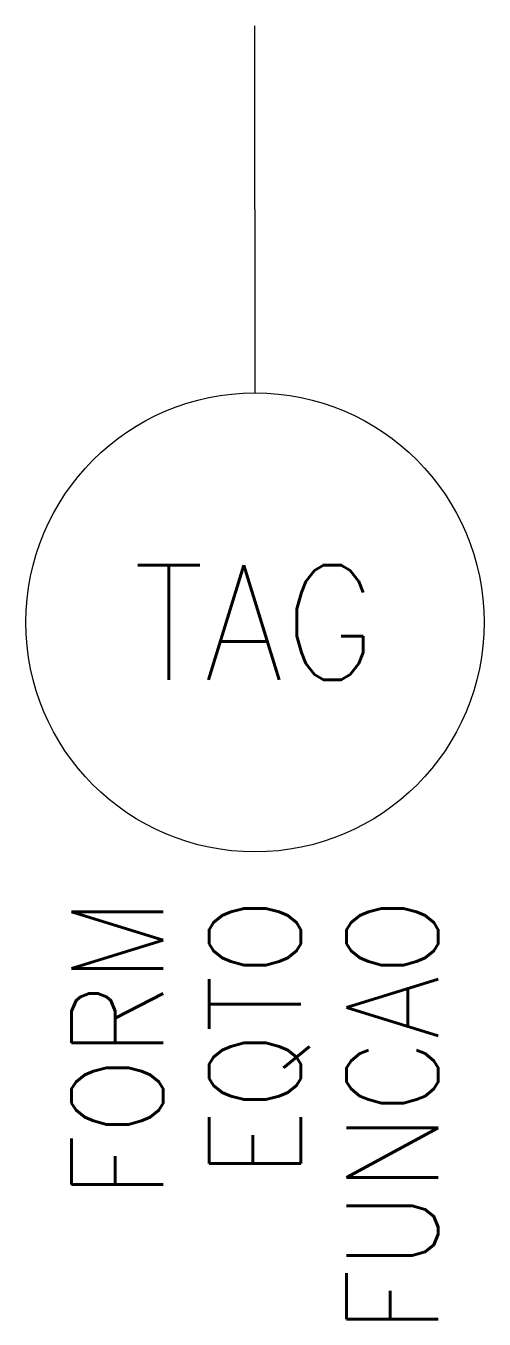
# Model space of a CAD drawing. Header units: millimetres. Extents: x -5 to 5, y -32.7 to -4.6.
import ezdxf
from ezdxf.enums import TextEntityAlignment as Align

# ---------------------------------------------------------------- set-up
doc = ezdxf.new("R2010")
doc.units = ezdxf.units.MM
doc.header["$MEASUREMENT"] = 0
doc.layers.get('0').update_dxf_attribs({"linetype": 'CONTINUOUS'})
doc.styles.add('ROMANS', font='romans')

msp = doc.modelspace()

# ---------------------------------------------------------------- linework, layer by layer
at = {"color": 7, "linetype": 'Continuous'}
msp.add_line((0.008, -12.57), (0.006, -4.572), dxfattribs=at)
at = {"color": 7}
msp.add_circle((0.006, -17.57), 5, dxfattribs=at)

# ---------------------------------------------------------------- texts
at = {"color": 3, "linetype": 'Continuous', "style": 'ROMANS', "width": 0.9}
msp.add_attdef('TAG', text='', height=2.5, dxfattribs=at).set_placement((0.006, -17.57), align=Align.MIDDLE_CENTER)
for tag, p in [('FORM', (-2.994, -23.57)), ('EQTO', (0.006, -23.57))]:
    msp.add_attdef(tag, text='', height=2, rotation=90, dxfattribs=at).set_placement(p, align=Align.MIDDLE_RIGHT)
msp.add_attdef('FUNCAO', text='', height=2, rotation=90, dxfattribs=at).set_placement((2.006, -23.57), align=Align.TOP_RIGHT)

doc.saveas('drawing.dxf')
